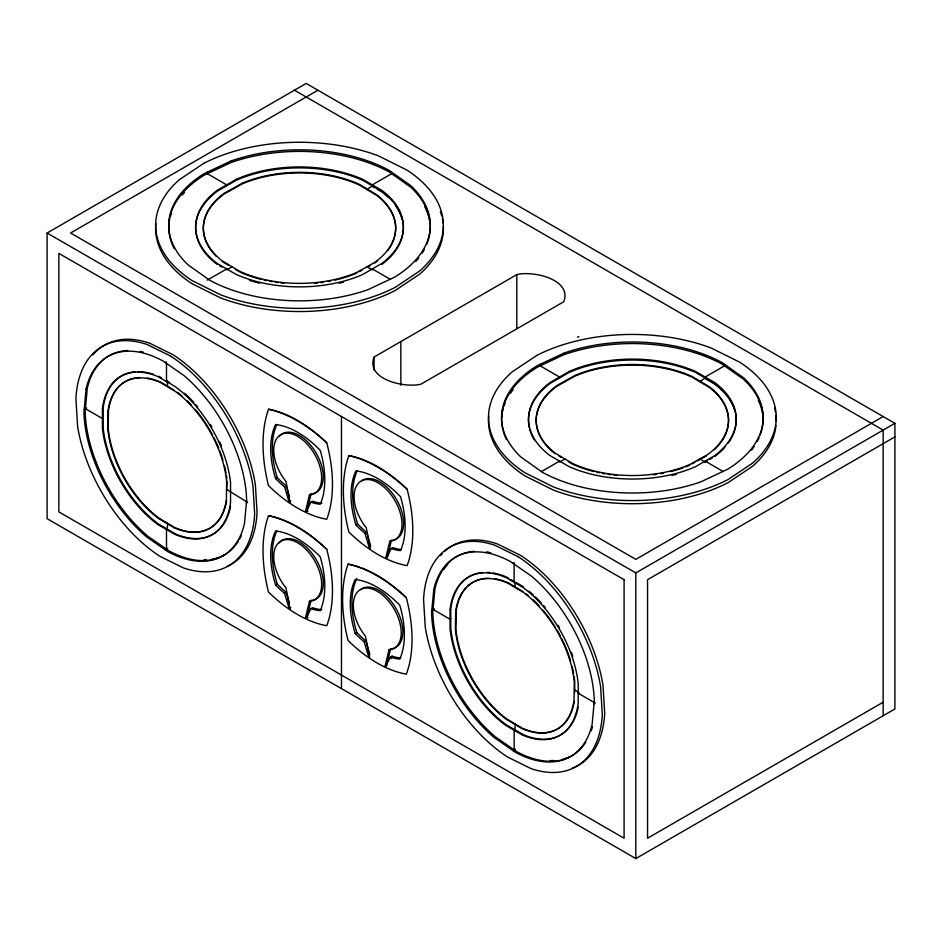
<?xml version="1.0" encoding="UTF-8"?>
<svg xmlns="http://www.w3.org/2000/svg" width="942" height="942" viewBox="0 0 942 942"><rect width="100%" height="100%" fill="white"/><g stroke="black" fill="none" stroke-linecap="round" stroke-linejoin="round"><path stroke-width="1.41" d="M227.128 481.268L226.539 489.369L247.593 502.357L246.392 503.04M574.62 692.676L574.773 681.984A84.627 48.854 60 0 0 574.102 676.509M305.467 511.541L309.435 494.939A33.877 19.558 60 0 0 316.1 456.976A33.877 19.558 60 0 0 279.291 435.722A33.877 19.558 60 0 0 285.956 481.386L290.054 502.545A1.389 0.801 60 0 1 289.123 502.004L284.602 486.967A88.654 51.186 60 0 1 275.629 478.583A82.131 47.418 60 0 1 275.629 424.512A85.086 49.125 60 0 1 320.221 450.358A87.3 50.397 60 0 1 320.221 504.229A72.499 41.86 60 0 1 310.872 502.192L306.244 511.895C304.49 512.295 306.927 509.587 307.575 511.094M307.033 510.611L311.072 493.985A33.877 19.558 60 0 0 316.759 454.185A33.877 19.558 60 0 0 279.173 436.523M305.432 617.881L309.435 601.396A33.877 19.558 60 0 0 316.1 563.434A33.877 19.558 60 0 0 279.291 542.18A33.877 19.558 60 0 0 285.956 587.843L290.054 609.003A1.389 0.801 60 0 1 289.123 608.461L284.602 593.413A88.654 51.186 60 0 1 275.629 585.041A82.131 47.418 60 0 1 275.629 530.97A85.086 49.125 60 0 1 320.221 556.804A87.3 50.397 60 0 1 320.221 610.675A72.499 41.86 60 0 1 310.872 608.638L306.244 618.352C304.549 618.823 306.727 615.974 307.575 617.54M307.033 617.069L311.072 600.443A33.877 19.558 60 0 0 316.759 560.643A33.877 19.558 60 0 0 279.173 542.981M385.773 557.805L389.776 541.32A33.877 19.558 60 0 0 396.441 503.369A33.877 19.558 60 0 0 359.632 482.104A33.877 19.558 60 0 0 366.297 527.767L370.394 548.927A1.389 0.801 60 0 1 369.464 548.385L364.943 533.349A88.654 51.186 60 0 1 355.97 524.977A82.131 47.418 60 0 1 355.97 470.894A85.086 49.125 60 0 1 400.562 496.74A87.3 50.397 60 0 1 400.562 550.611A72.499 41.86 60 0 1 391.201 548.574L386.55 558.347L385.773 557.805L387.645 557.287M387.374 556.993L391.413 540.378A33.877 19.558 60 0 0 398.089 502.416A33.877 19.558 60 0 0 361.269 481.162M385.007 666.324L389.011 649.85A33.877 19.558 60 0 0 395.675 611.888A33.877 19.558 60 0 0 358.867 590.634A33.877 19.558 60 0 0 365.531 636.297L369.629 657.445A1.389 0.801 60 0 1 368.699 656.915L364.177 641.867A88.654 51.186 60 0 1 355.205 633.495A82.131 47.418 60 0 1 355.205 579.424A85.086 49.125 60 0 1 399.797 605.259A87.3 50.397 60 0 1 399.797 659.129A72.499 41.86 60 0 1 390.447 657.092L385.243 666.759L386.679 665.499M386.609 665.511L390.647 648.897A33.877 19.558 60 0 0 397.324 610.934A33.877 19.558 60 0 0 360.503 589.68M390.93 658.576L392.084 656.15A72.499 41.86 60 0 0 400.691 658.105M374.08 357.03C365.39 379.65 405.425 388.328 421.027 384.136L563.752 301.734C572.43 279.115 532.395 270.436 516.805 274.628L374.08 357.03L374.08 370.147M47.1 233.015L306.185 83.438L894.9 423.335L894.9 708.985L635.815 858.562L47.1 518.665L47.1 233.015L635.815 572.913L894.9 423.335M317.913 90.22L70.579 233.015L635.815 559.36L883.16 416.552M207.346 280.115L226.692 268.941L226.692 269.883L232.073 266.774M84.191 409.393L86.582 408.016M165.286 362.564L166.487 361.881M103.125 418.118L102.407 418.531L85.381 408.698M169.631 382.534L167.205 381.121L166.487 381.545L166.487 363.282M167.688 386.314L167.205 381.121M167.688 523.352L167.205 529.098L166.487 529.51L166.487 549.174M275.629 478.583L277.278 477.641A82.131 47.418 60 0 1 276.748 424.677M165.286 549.869L167.688 548.491M284.602 486.967L286.25 486.013L289.535 496.952M289.123 502.004L290.76 501.062M309.435 494.939L311.072 493.985M310.872 502.192L312.508 501.238A72.499 41.86 60 0 0 321.87 503.275M306.244 511.895L307.893 510.953M355.97 524.977L357.607 524.023A82.131 47.418 60 0 1 357.089 471.071M364.943 533.349L366.579 532.395L370.689 546.077M275.629 585.041L277.278 584.099A82.131 47.418 60 0 1 276.748 531.135M284.602 593.413L286.25 592.471L289.535 603.41M389.776 541.32L391.413 540.378M391.201 548.574L392.849 547.62A72.499 41.86 60 0 0 401.445 549.586M289.123 608.461L290.76 607.508M309.435 601.396L311.072 600.443M541.414 471.589L559.548 461.109L559.548 462.051L564.929 458.942L564.929 459.578M705.169 377.978L699.788 381.722M310.872 608.638L312.508 607.696A72.499 41.86 60 0 0 321.87 609.733M306.244 618.352L307.893 617.399M355.205 633.495L356.853 632.541A82.131 47.418 60 0 1 356.853 578.47M364.177 641.867L365.826 640.925L369.923 654.596M431.836 610.11L434.227 608.72M512.931 563.281L514.132 562.586M699.788 458.942L705.169 462.051L707.56 460.685M709.938 459.307L712.317 457.942M389.011 649.85L390.647 648.897M450.771 618.835L450.064 619.247L433.026 609.415M514.85 581.838L514.132 582.25L514.132 563.987M390.447 657.092L392.084 656.15M515.333 587.031L514.85 583.204M894.9 436.888L647.554 579.683L647.554 838.227L883.16 702.202M515.333 724.068L514.85 729.814L514.132 730.227L514.132 749.891M574.667 689.803L578.93 692.817L578.211 693.23L595.238 703.062L594.037 703.756M512.931 750.586L515.333 749.196M359.314 271.661L361.858 270.236M368.063 266.774L370.312 265.514M692.17 463.829L694.713 462.416M697.257 460.991L699.788 459.578M702.049 458.318L706.547 455.798M577.458 337.177L578.871 336.624M294.446 90.22L883.16 430.105L883.16 715.755M390.459 279.409L372.314 268.941L372.314 269.883L366.933 266.774M723.315 471.589L705.169 461.109L705.169 462.051M372.314 186.434L374.728 187.835M377.141 189.224L381.957 192.015A103.856 59.958 0 0 1 388.504 197.561M219.462 265.703L221.876 267.092M506.478 576.987L508.868 578.376M511.259 579.766L513.649 581.143M516.063 582.533L523.34 586.748M158.833 376.282L161.223 377.66M558.794 455.916L561.255 457.376M568.203 461.533L572.571 464.135A96.166 55.519 0 0 0 594.096 471.589M222.253 261.535L228.388 265.208M235.347 269.353L239.715 271.955M522.869 591.529L508.503 582.957A84.627 48.854 60 0 0 494.668 578.765M173.964 390.059L160.858 382.252A84.627 48.854 60 0 0 147.023 378.06M724.528 364.295L724.528 365.861L705.169 377.035L705.169 378.613L714.813 384.183A103.856 59.958 0 0 1 727.601 396.723M635.815 572.913L635.815 858.562M559.548 377.978L559.548 377.035L540.202 365.861L540.202 364.295M516.805 274.628L516.805 328.558M400.845 341.581L400.845 385.302M391.672 172.127L391.672 173.693L372.314 184.868L372.314 185.81L366.933 189.542M341.463 416.517L341.463 688.614M226.692 185.81L226.692 184.868L207.346 173.693L207.346 172.127M728.284 443.011A103.856 59.958 0 0 0 714.813 383.559L695.667 372.479A103.856 59.958 0 0 0 569.215 372.408L550.022 383.476A103.856 59.958 0 0 0 529.38 427.798M725.046 447.073A103.856 59.958 0 0 1 714.707 456.564M676.391 474.332A103.856 59.958 0 0 1 672.023 475.439M534.738 440.491A103.856 59.958 0 0 1 529.698 429.081M759.099 437.724A130.785 75.513 0 0 1 757.238 441.527M754.201 446.52A130.785 75.513 0 0 1 751.539 450.182M506.407 439.419A130.785 75.513 0 0 1 537.187 367.286L563.657 354.828A130.785 75.513 0 0 1 722.078 364.13L743.65 379.402A130.785 75.513 0 0 1 760.17 435.098M501.709 417.247A130.785 75.513 0 0 1 502.015 414.421M502.522 411.595A130.785 75.513 0 0 1 503.193 408.781M504.052 406.002A130.785 75.513 0 0 1 505.089 403.258M510.517 393.203A130.785 75.513 0 0 1 513.19 389.541M758.31 400.303A130.785 75.513 0 0 1 762.855 415.622M714.33 449.675A96.166 55.519 0 0 0 709.609 387.574L692.158 377.165A96.166 55.519 0 0 0 575.091 376.046L557.04 386.126A96.166 55.519 0 0 0 555.109 453.714M689.638 465.242A96.166 55.519 0 0 1 685.8 466.808M683.15 467.797A96.166 55.519 0 0 1 670.574 471.601M663.545 473.167A96.166 55.519 0 0 1 660.731 473.696M656.433 474.403A96.166 55.519 0 0 1 653.536 474.803M616.786 475.439A96.166 55.519 0 0 1 613.89 475.133M610.981 474.78A96.166 55.519 0 0 1 608.096 474.368M605.223 473.908A96.166 55.519 0 0 1 602.385 473.402M599.571 472.837A96.166 55.519 0 0 1 596.816 472.236M728.354 397.748A103.856 59.958 0 0 1 735.031 411.583M775.984 425.443A143.867 83.061 0 0 1 752.587 466.266L728.048 482.669A143.867 83.061 0 0 1 553.354 490.064L524.929 475.887A143.867 83.061 0 0 1 488.733 415.846M774.571 408.074A143.867 83.061 0 0 1 775.513 412.396M775.925 415.304A143.867 83.061 0 0 1 776.22 421.121M366.579 532.395A88.654 51.186 60 0 1 357.607 524.023M348.834 455.61A128.147 73.982 60 0 1 407.109 489.263A139.863 80.753 60 0 1 407.109 565.624A125.262 72.322 60 0 1 348.834 531.983A145.539 84.026 60 0 1 348.834 455.61A137.744 79.528 60 0 1 407.109 489.263M365.826 640.925A88.654 51.186 60 0 1 356.853 632.541M348.069 564.14A128.147 73.982 60 0 1 406.343 597.781A139.863 80.753 60 0 1 406.343 674.154A125.262 72.322 60 0 1 348.069 640.513A145.539 84.026 60 0 1 348.069 564.14A137.744 79.528 60 0 1 406.343 597.781M286.25 592.471A88.654 51.186 60 0 1 277.278 584.099M268.494 515.686A128.147 73.982 60 0 1 326.768 549.327A139.863 80.753 60 0 1 326.768 625.7A125.262 72.322 60 0 1 268.494 592.059A145.539 84.026 60 0 1 268.494 515.686A137.744 79.528 60 0 1 326.768 549.327M578.223 707.018A91.398 52.764 60 0 1 523.234 734.654L506.36 724.904A91.398 52.764 60 0 1 450.771 628.502L450.782 609.027A91.398 52.764 60 0 1 482.587 572.536M487.096 572.406A91.398 52.764 60 0 1 490.17 572.606M492.784 572.948A91.398 52.764 60 0 1 505.089 576.422M528.886 591.081A91.398 52.764 60 0 1 533.266 594.932M535.433 596.969A91.398 52.764 60 0 1 541.556 603.292M543.475 605.435A91.398 52.764 60 0 1 545.359 607.649M558.053 625.264A91.398 52.764 60 0 1 559.513 627.678M571.37 652.276A91.398 52.764 60 0 1 572.842 656.386M569.474 756.968A115.089 66.446 60 0 1 562.504 759.358M554.155 760.547A115.089 66.446 60 0 1 550.069 760.583M443.682 569.616A115.089 66.446 60 0 1 447.909 563.987M585.783 742.166A115.089 66.446 60 0 1 516.534 751.563L495.398 736.868A115.089 66.446 60 0 1 432.79 612.041L434.933 588.88A115.089 66.446 60 0 1 473.979 551.317M486.449 551.882A115.089 66.446 60 0 1 490.758 552.73M592.577 726.541A115.089 66.446 60 0 1 591.235 730.815M570.228 714.742A84.627 48.854 60 0 1 522.162 728.142L506.537 718.817A84.627 48.854 60 0 1 455.881 629.115L456.14 611.228A84.627 48.854 60 0 1 489.063 578.294M526.307 593.966A84.627 48.854 60 0 1 528.497 595.744M532.854 599.595A84.627 48.854 60 0 1 539.142 605.906M542.898 610.133A84.627 48.854 60 0 1 555.509 627.537M556.946 629.915A84.627 48.854 60 0 1 560.337 635.991M561.609 638.452A84.627 48.854 60 0 1 562.81 640.913M563.398 642.15A84.627 48.854 60 0 1 570.593 660.966M572.124 666.583A84.627 48.854 60 0 1 573.643 673.695M574.302 701.354A84.627 48.854 60 0 1 570.781 713.553M572.347 768.154A126.605 73.099 60 0 0 604.705 713.118L602.998 685.211A126.605 73.099 60 0 0 520.502 555.333L497.188 543.852A126.605 73.099 60 0 0 444.388 551.541M440.515 555.592A126.605 73.099 60 0 1 442.399 553.496M230.578 506.313A91.398 52.764 60 0 1 175.589 533.949L158.715 524.188A91.398 52.764 60 0 1 103.125 427.786L103.137 408.322A91.398 52.764 60 0 1 134.941 371.819M137.932 371.678A91.398 52.764 60 0 1 153.287 374.198M184.538 393.226A91.398 52.764 60 0 1 193.911 402.575M195.83 404.73A91.398 52.764 60 0 1 197.714 406.932M210.407 424.548A91.398 52.764 60 0 1 211.868 426.962M219.757 442.022A91.398 52.764 60 0 1 221.547 446.084M224.431 554.956A115.089 66.446 60 0 1 221.829 556.251M219.109 557.358A115.089 66.446 60 0 1 211.926 559.254M206.51 559.842A115.089 66.446 60 0 1 203.802 559.901M238.138 541.462A115.089 66.446 60 0 1 168.889 550.846L147.753 536.163A115.089 66.446 60 0 1 85.145 411.336L87.288 388.175A115.089 66.446 60 0 1 127.665 350.518M140.24 351.425A115.089 66.446 60 0 1 143.113 352.014M241.423 535.456A115.089 66.446 60 0 1 239.515 539.154M226.657 500.638A84.627 48.854 60 0 1 174.517 527.426L158.892 518.112A84.627 48.854 60 0 1 108.236 428.398L108.495 410.512A84.627 48.854 60 0 1 140.017 377.589M177.567 392.39A84.627 48.854 60 0 1 181.947 395.97M187.34 400.915A84.627 48.854 60 0 1 191.497 405.19M195.253 409.417A84.627 48.854 60 0 1 212.692 435.286M213.964 437.736A84.627 48.854 60 0 1 215.165 440.208M215.753 441.433A84.627 48.854 60 0 1 218.674 448.098M219.733 450.806A84.627 48.854 60 0 1 222.948 460.249M224.479 465.866A84.627 48.854 60 0 1 225.998 472.99M226.457 475.792A84.627 48.854 60 0 1 226.834 478.56M92.869 354.875A126.605 73.099 60 0 1 149.542 343.135L172.857 354.628A126.605 73.099 60 0 1 255.353 484.506L257.06 512.401A126.605 73.099 60 0 1 227.222 566.401M286.25 486.013A88.654 51.186 60 0 1 277.278 477.641M268.494 409.228A128.147 73.982 60 0 1 326.768 442.881A139.863 80.753 60 0 1 326.768 519.242A125.262 72.322 60 0 1 268.494 485.601A145.539 84.026 60 0 1 268.494 409.228A137.744 79.528 60 0 1 326.768 442.881M381.851 264.396A103.856 59.958 0 0 0 381.957 191.379L362.8 180.311A103.856 59.958 0 0 0 236.348 180.24L217.166 191.297A103.856 59.958 0 0 0 217.049 264.302M343.524 282.153A103.856 59.958 0 0 1 339.167 283.259M259.674 283.224A103.856 59.958 0 0 1 249.595 280.433M424.383 249.347A130.785 75.513 0 0 1 422.169 253.104M418.684 258.002A130.785 75.513 0 0 1 415.705 261.558M174.223 248.594A130.785 75.513 0 0 1 168.865 230.531M168.771 229.13A130.785 75.513 0 0 1 204.332 175.106L230.802 162.648A130.785 75.513 0 0 1 389.211 171.962L410.794 187.234A130.785 75.513 0 0 1 430.235 224.679M430.282 226.068A130.785 75.513 0 0 1 426.785 244.284M168.724 227.893A130.785 75.513 0 0 1 168.853 225.079M169.16 222.241A130.785 75.513 0 0 1 169.666 219.415M170.337 216.613A130.785 75.513 0 0 1 171.197 213.834M182.277 194.994A130.785 75.513 0 0 1 184.361 192.663M424.783 206.781A130.785 75.513 0 0 1 430.141 224.844M394.274 237.926A96.166 55.519 0 0 1 387.727 250.56M377.153 261.228A96.166 55.519 0 0 1 374.822 262.995M356.782 273.074A96.166 55.519 0 0 1 334.834 280.115M330.689 280.999A96.166 55.519 0 0 1 327.875 281.528M323.577 282.223A96.166 55.519 0 0 1 320.68 282.635M317.772 282.989A96.166 55.519 0 0 1 314.852 283.283M283.931 283.259A96.166 55.519 0 0 1 281.034 282.965M278.125 282.6A96.166 55.519 0 0 1 275.241 282.2M272.368 281.74A96.166 55.519 0 0 1 269.53 281.222M266.716 280.669A96.166 55.519 0 0 1 263.96 280.057M261.24 279.409A96.166 55.519 0 0 1 240.94 272.509M216.483 256.495A96.166 55.519 0 0 1 224.184 193.946L242.235 183.878A96.166 55.519 0 0 1 359.302 184.985L376.753 195.406A96.166 55.519 0 0 1 394.627 236.63M395.499 205.58A103.856 59.958 0 0 1 402.175 219.415M443.305 226.045A143.867 83.061 0 0 1 419.732 274.087L395.193 290.501A143.867 83.061 0 0 1 220.499 297.884L192.074 283.719A143.867 83.061 0 0 1 155.877 223.678M440.385 211.644A143.867 83.061 0 0 1 441.716 215.906M442.387 218.78A143.867 83.061 0 0 1 443.07 223.136M102.419 408.734L102.407 428.21A91.398 52.764 60 0 0 157.997 524.6L174.871 534.361A91.398 52.764 60 0 0 230.555 502.322L230.566 482.846A91.398 52.764 60 0 0 174.976 386.455L158.115 376.694A91.398 52.764 60 0 0 102.419 408.734M450.064 609.439L450.052 628.915A91.398 52.764 60 0 0 505.642 725.316L522.516 735.066A91.398 52.764 60 0 0 578.2 703.038L578.211 683.562A91.398 52.764 60 0 0 522.622 587.16L505.76 577.411A91.398 52.764 60 0 0 450.064 609.439M108.012 410.794L107.753 428.681A84.627 48.854 60 0 0 158.421 518.383L174.035 527.697A84.627 48.854 60 0 0 226.398 499.437L226.657 481.55A84.627 48.854 60 0 0 175.989 391.837L160.375 382.523A84.627 48.854 60 0 0 108.012 410.794M455.657 611.499L455.398 629.386A84.627 48.854 60 0 0 506.066 719.099L521.68 728.413A84.627 48.854 60 0 0 574.043 700.142L574.302 682.255A84.627 48.854 60 0 0 523.646 592.553L508.021 583.239A84.627 48.854 60 0 0 455.657 611.499M86.099 388.858L83.944 412.031A115.089 66.446 60 0 0 146.552 536.846L167.688 551.541A115.089 66.446 60 0 0 244.484 523.575L246.639 500.414A115.089 66.446 60 0 0 184.02 375.587L162.884 360.904A115.089 66.446 60 0 0 86.099 388.858M433.744 589.574L431.589 612.736A115.089 66.446 60 0 0 494.197 737.562L515.333 752.246A115.089 66.446 60 0 0 592.129 724.28L594.284 701.119A115.089 66.446 60 0 0 531.665 576.292L510.529 561.609A115.089 66.446 60 0 0 433.744 589.574M203.825 163.307L179.274 179.722A143.867 83.061 0 0 0 192.074 280.575L220.499 294.752A143.867 83.061 0 0 0 395.193 287.357L419.732 270.943A143.867 83.061 0 0 0 406.932 170.09L378.507 155.913A143.867 83.061 0 0 0 203.825 163.307M536.681 355.475L512.13 371.89A143.867 83.061 0 0 0 524.929 472.743L553.354 486.92A143.867 83.061 0 0 0 728.048 479.537L752.587 463.123A143.867 83.061 0 0 0 739.8 362.258L711.375 348.093A143.867 83.061 0 0 0 536.681 355.475M236.348 179.298L217.166 190.355A103.856 59.958 0 0 0 217.049 263.36L236.207 274.44A103.856 59.958 0 0 0 362.658 274.511L381.851 263.454A103.856 59.958 0 0 0 381.957 190.437L362.8 179.369A103.856 59.958 0 0 0 236.348 179.298M569.215 371.466L550.022 382.534A103.856 59.958 0 0 0 549.904 455.539L569.062 466.62A103.856 59.958 0 0 0 695.514 466.679L714.707 455.622A103.856 59.958 0 0 0 714.813 382.617L695.667 371.537A103.856 59.958 0 0 0 569.215 371.466M242.235 183.243L224.184 193.322A96.166 55.519 0 0 0 222.253 260.91L239.715 271.331A96.166 55.519 0 0 0 356.782 272.45L374.822 262.371A96.166 55.519 0 0 0 376.753 194.782L359.302 184.361A96.166 55.519 0 0 0 242.235 183.243M575.091 375.422L557.04 385.502A96.166 55.519 0 0 0 555.109 453.09L572.571 463.499A96.166 55.519 0 0 0 689.638 464.618L707.678 454.539A96.166 55.519 0 0 0 709.609 386.95L692.158 376.529A96.166 55.519 0 0 0 575.091 375.422M230.802 161.082L204.332 173.54A130.785 75.513 0 0 0 188.223 264.996L209.795 280.28A130.785 75.513 0 0 0 368.216 289.583L394.674 277.125A130.785 75.513 0 0 0 410.794 185.668L389.211 170.384A130.785 75.513 0 0 0 230.802 161.082M563.657 353.25L537.187 365.708A130.785 75.513 0 0 0 521.079 457.176L542.651 472.448A130.785 75.513 0 0 0 701.072 481.751L727.53 469.304A130.785 75.513 0 0 0 743.65 377.836L722.078 362.564A130.785 75.513 0 0 0 563.657 353.25M170.455 356.005L147.152 344.525A126.605 73.099 60 0 0 75.913 398.654L77.621 426.549A126.605 73.099 60 0 0 160.116 556.428L183.431 567.92A126.605 73.099 60 0 0 254.658 513.79L252.951 485.884A126.605 73.099 60 0 0 170.455 356.005M518.1 556.71L494.797 545.23A126.605 73.099 60 0 0 423.559 599.359L425.266 627.266A126.605 73.099 60 0 0 507.762 757.144L531.076 768.625A126.605 73.099 60 0 0 602.303 714.495L600.596 686.6A126.605 73.099 60 0 0 518.1 556.71M624.087 579.683L58.84 253.351L58.84 511.895L624.087 838.227L624.087 579.683"/></g></svg>
